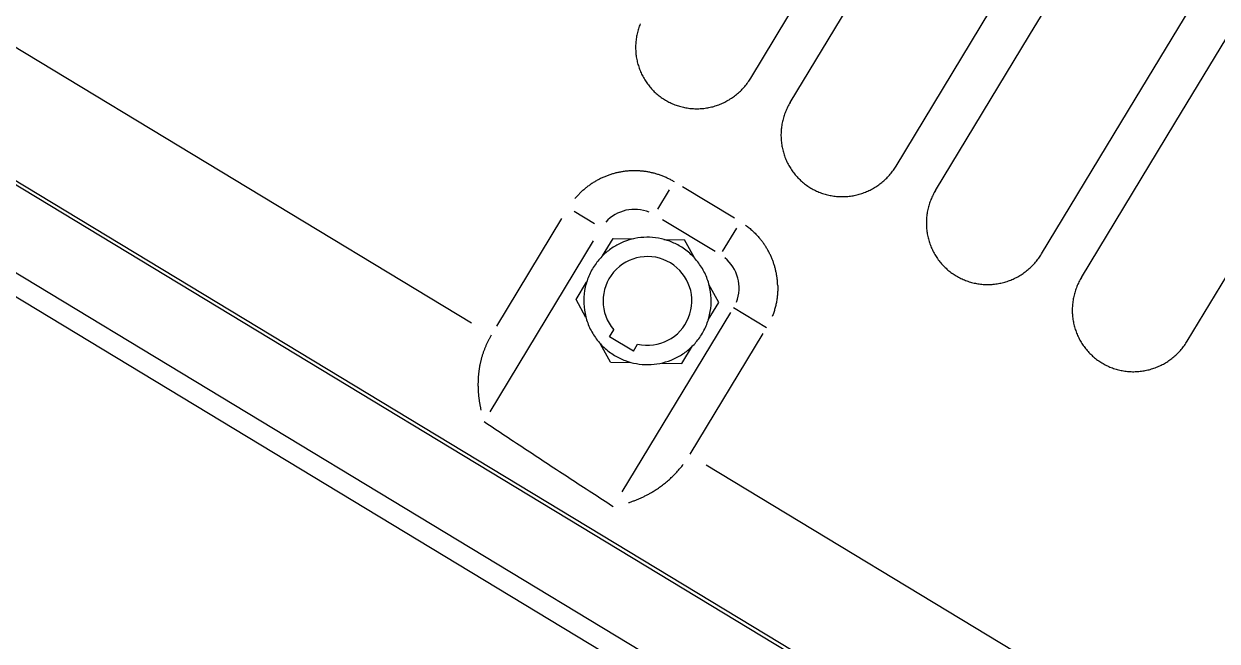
# Model space of a CAD drawing. Header units: metres. Extents: x -81 to 63023, y -186 to 109005.
# Drawn here: x 167.8702 to 168.1791, y -53.6673 to -53.5074 of the extents above; entities that cross this region are included whole.
import ezdxf

# ---------------------------------------------------------------- set-up
doc = ezdxf.new("R2010")
doc.units = ezdxf.units.M
doc.linetypes.add('TRATTEGGIATA2', pattern=[0.375, 0.25, -0.125])
doc.layers.add('LIN010CO', color=2, linetype='Continuous')
doc.layers.add('LIN025CO', color=7, linetype='Continuous')
pattern_1 = [(49.99999999999999, (140.0309396306686, 0), (1.82184668996004, -0.1593908553890309), [0.1905, -2.0955]), (355, (140.0309396306686, 0), (-0.3524342142496934, 1.910568452390351), [0.1524, -1.6764058417]), (100.4514447, (140.1827597006686, -0.013282535), (1.469412470903533, 1.751177519121951), [0.161900088, -1.780902446]), (46.18420000000002, (140.0309396306686, 0.508), (2.710790408921299, -0.4204232793272715), [0.2857499999999999, -3.143249999999999]), (96.63555760999996, (140.2568386306686, 0.472965), (2.37404134051503, 2.474261245977215), [0.2428502314, -2.6713560816]), (351.1841511700001, (140.0309396306686, 0.508), (2.37404134064977, 2.474261245855327), [0.2285996707, -2.5145973192]), (21, (140.2849396306686, 0.381), (1.516143912691325, -1.022651981870876), [0.1905, -2.0955]), (326.0000000000001, (140.2849396306686, 0.381), (0.6180202834764708, 1.841879661223193), [0.1524, -1.6764]), (71.45144499999999, (140.4112849566686, 0.295779001), (2.134164192787162, 0.8192276888590524), [0.161900088, -1.780899376]), (37.50000000000001, (140.0309396306686, 0), (0.03088603250591817, 0.8455503887315311), [0, -1.65608, 0, -1.7018, 0, -1.68275]), (7.499999999999999, (140.0309396306686, 0), (0.6681966251030574, 1.001805748181195), [0, -0.9702799999999999, 0, -1.61798, 0, -0.6413500000000001]), (327.5, (139.4645196306686, 0), (1.355905951668714, -0.05728743992673443), [0, -0.635, 0, -1.9812, 0, -2.6289]), (317.5, (139.2105196306686, 0), (1.48129181386018, 0.2542649103333303), [0, -0.8255, 0, -1.31572, 0, -1.8669])]

# ---------------------------------------------------------------- blocks, each defined once
blk = doc.blocks.new('scavatore2')
for p, q in [((0.6693179295398295, -1.121435107197613), (0.6437855162657797, -0.2760881481226534)), ((0.6551774777472019, -0.8284285846166313), (0.6414359416812658, -0.3734631221741438)), ((0.6888027219101787, -1.120846598874778), (0.6683707600459456, -0.4443693407811224)), ((0.6895461650565267, -1.11501829023473), (0.6694763037376106, -0.4500677983742207)), ((0.7079272107221186, -0.7451809316407889), (0.6992375333793461, -0.457372048869729)), ((0.7108682869002223, -0.7511286421213299), (0.7434006463736296, -0.7501460518687963)), ((0.7468512896448374, -0.7579347302671522), (0.746667311526835, -0.7518434375524521)), ((0.691235194914043, -0.7617230731993914), (0.7430104343220592, -0.760159281315282)), ((0.7252808851189911, -0.7692810716107488), (0.7277994519099593, -0.7645977102220058)), ((0.7277999063953757, -0.7645978464279324), (0.7330866209231317, -0.7644381693098694)), ((0.740979221649468, -0.7641997854225338), (0.7462857207283378, -0.7640395106282085)), ((0.7462854301556945, -0.7640398195944726), (0.7490719649940729, -0.7685464462265372)), ((0.7577631999738514, -0.788089100504294), (0.7572823534719646, -0.7721688533201814)), ((0.7589556486345828, -0.7696791240014136), (0.7647698055952787, -0.7695035163778812)), ((0.7677516448311508, -0.7876487954054028), (0.7672749813646078, -0.7718670412432402)), ((0.8004966569133103, -0.7714248595293611), (0.8473661872558296, -0.7700092368759215)), ((0.7532193483784795, -0.7752537329215556), (0.7560117142274976, -0.7797696348279715)), ((0.7190402215346694, -0.7808858521748334), (0.7215522467158735, -0.7762143898289651)), ((0.7244276846759021, -0.7771229303907603), (0.7265038802288473, -0.777060222113505)), ((0.7246449771337211, -0.784317220794037), (0.7244276846759021, -0.7771229303907603)), ((0.7190405391156673, -0.7808864426333457), (0.7218324327841401, -0.785401608562097)), ((0.75349923921749, -0.7844411106780171), (0.7560115554369986, -0.7797693395987153)), ((0.7246449771337211, -0.784317220794037), (0.7267211726866663, -0.7842545125167817)), ((0.8007357637397945, -0.7834193098824471), (0.8477283488027751, -0.7819999707862735)), ((0.7588672391138971, -0.789684681687504), (0.7659272332675755, -0.7894714453723282)), ((0.726037384942174, -0.7922019697725773), (0.7287668231874704, -0.7966162578668445)), ((0.7472523245960474, -0.7960574815515429), (0.7497698967345059, -0.7913759502116591)), ((0.7287669689394534, -0.7966161035001278), (0.7340871072374284, -0.7964554168283939)), ((0.7419558768160641, -0.7962177526205778), (0.7472527832724154, -0.7960577677004039)), ((0.6924424027092755, -0.8016922359820455), (0.7467096159234643, -0.8000531776342541)), ((0.7484239274635911, -0.810002843150869), (0.7481221244670451, -0.8000105149112642)), ((0.7101871259510517, -0.8111577273812145), (0.7467345828190446, -0.8100538672879338)), ((0.8018245818093419, -0.815390833420679), (0.8486941121518612, -0.81397521100007)), ((0.7186454990878701, -1.100169562734663), (0.7100717858411372, -0.8162050638347864)), ((0.8490562783554196, -0.8259660946205258), (1.035259184893221, -0.820342120481655)), ((0.802063693292439, -0.8273854339495301), (0.8490562783554196, -0.8259660946205258)), ((0.8500220417045057, -0.8579413348343223), (1.036281304433942, -0.8523156584706157)), ((0.8031525113619864, -0.859356957487762), (0.8500220417045057, -0.8579413348343223)), ((0.8503841990604997, -0.8699319188017398), (1.036661298014224, -0.8643057036679238)), ((0.8036669511348009, -0.8713429418858141), (0.8503841990604997, -0.8699319188017398)), ((0.8046835251152515, -0.9033166475128382), (0.8513499624095857, -0.9019071590155363))]:
    blk.add_line(p, q)
for centre, radius, start, end in [((0.799826686270535, -0.7556949455756694), 0.01623459068976241, 115.0872629160278, 119.7892114942481), ((0.7998777292668819, -0.7558064416516572), 0.01635721082614229, 110.4153243330127, 115.0835970585923), ((0.799866802059114, -0.7557726341765374), 0.01632171539357372, 105.6429974973334, 110.4207732583167), ((0.7999035972170532, -0.7559008188545704), 0.01645507368567862, 101.005467742898, 105.6460207631367), ((0.799713084474206, -0.7555432042572647), 0.01604522210244463, 134.086242830584, 138.84477552111), ((0.7997231590561569, -0.7555603170767426), 0.01606452414874361, 129.317011595149, 134.0695880836757), ((0.799781700130552, -0.7556272896472365), 0.01615343014420915, 124.6009102308727, 129.327141966159), ((0.7998237377032638, -0.7556919313501567), 0.01623051013936366, 119.7854644162893, 124.5934791190829), ((0.7996044494211674, -0.7554542752914131), 0.01590523912669611, 148.4283112643499, 153.2280790031371), ((0.799554065335542, -0.755423151422292), 0.01584601736241848, 143.6109444474775, 148.4288096726089), ((0.7996698939241469, -0.7555089702364057), 0.01599017367500739, 138.8352873803197, 143.6096268790968), ((0.7472185208462179, -0.7700434534344822), 0.02000306871697977, 80.80534109689809, 83.52790846549668), ((0.7472205245867372, -0.7700029127299786), 0.01996272930554783, 78.06504617651613, 80.79242570218638), ((0.7472118772566319, -0.7700622105039656), 0.02002253378758991, 75.35588045244546, 78.07592714736349), ((0.7994862738996744, -0.7553964261896908), 0.01577381957411, 158.0511081474795, 162.8911942772435), ((0.7995229130610824, -0.7554149241186678), 0.01581471784413611, 153.2223035316682, 158.0385651878245), ((3.705332386307418, -6.746854682452977), 6.705260558785226, 116.645770212972, 116.6489787562176), ((3.61847627768293, -6.786827474366874), 6.702716657839342, 115.8256871732048, 115.8288957225287), ((3.529026826843619, -6.829562555765733), 6.702949321102723, 114.9750788558763, 114.9782874113662), ((3.650389611255378, -7.342993744881824), 7.220402064580961, 114.1248314740653, 114.1278108408365), ((3.543378001544625, -7.369984675198793), 7.202117389615672, 113.2568627069457, 113.2600712429251), ((3.448806025553495, -7.426691827364266), 7.21770193126997, 112.3863725138022, 112.3893519127389), ((3.343724651727825, -7.470126207219437), 7.218738205846418, 111.4808761221412, 111.4838555153121), ((3.244323176331818, -7.510509427171201), 7.220713570981023, 110.626567673791, 110.6295470609429), ((3.342165325302631, -8.111365672200918), 7.818442549817867, 109.7436783223128, 109.746428529145), ((3.231238157488406, -8.152107858331874), 7.820209877694309, 108.8751120770471, 108.8778622624848), ((3.120218549855053, -8.189732811879367), 7.820774565031972, 108.013552857215, 108.0163030601621), ((2.973439771216363, -8.141408579889685), 7.73043374045709, 107.0867349370208, 107.0897143065768), ((3.026857990771532, -8.798677960643545), 8.3755920438048, 106.1121482452557, 106.1148984544747), ((2.897794648539275, -8.858737239614129), 8.398652754000958, 105.1497587524137, 105.1525089464467), ((2.768545426428318, -8.91255750739947), 8.417968949156435, 104.2020865961559, 104.2048367891545), ((2.808368671219796, -9.709961531218141), 9.202111730976776, 103.2217836571806, 103.2243046680214), ((2.635865970980376, -9.629855591570958), 9.08590605086749, 102.2757904531977, 102.2783114828252), ((2.602682633791119, -10.21231265575625), 9.649255570383225, 101.3458087874767, 101.3478714532491), ((2.408577422145754, -9.98266830528155), 9.38703469896038, 100.4576252310771, 100.4599170564811), ((2.263375935144722, -10.00575240864418), 9.384531149544816, 99.55793610459718, 99.56022794419191), ((2.270997130777687, -11.05978762661107), 10.42654546526522, 98.6353813074432, 98.63744396221806), ((2.105333645828068, -11.0814180681482), 10.42439530690477, 97.71521186752146, 97.7172745049202), ((1.939796781167388, -11.10721797053702), 10.4290836674199, 96.79287957667901, 96.79494223636839), ((1.778046807739884, -11.12040761928074), 10.4243104286908, 95.89941071315438, 95.90147336599286), ((1.707710480783135, -12.31486160145141), 11.60680938725275, 94.94612978612008, 94.94796326470954), ((1.534056385979056, -12.45135686988942), 11.72927959456912, 94.04165613000356, 94.04348958155349), ((1.347217213362455, -12.46167604764923), 11.7278969290139, 93.12571161552822, 93.12754510273757), ((1.219662428833544, -14.14656036626548), 13.40511237437564, 92.18701047354767, 92.18861476260274), ((0.7472296599298716, -0.7699923007749021), 0.01995039957286033, 72.62509058701279, 75.35453246704239), ((0.7472105855122209, -0.7700536623597145), 0.02001465710703907, 69.90447127613099, 72.62543458802128), ((0.7472238605841994, -0.7700111407320946), 0.01997016325480675, 67.17163044954411, 69.89832252022399), ((0.7472172258421779, -0.7700290025677532), 0.0199892001533657, 64.44979414918738, 67.17396556963229), ((0.7472097901627421, -0.770048680016771), 0.02001016023882707, 61.73369461521204, 64.45488705381193), ((0.7471936489455402, -0.7700736704282463), 0.02003981502660329, 58.96856944725303, 61.72688427830285), ((0.747235482558608, -0.7700052007567137), 0.01995957860354626, 56.24208180937632, 58.97014877468197), ((0.7472288124263287, -0.7700171049218625), 0.01997318238080458, 53.51845727481212, 56.24514936196446), ((0.799421866890043, -0.7553900193888694), 0.01570959084240177, 172.5638990206863, 177.4236860642824), ((0.7994560170918703, -0.755393112776801), 0.01574385419824164, 167.7198004951974, 172.5688207552325), ((0.7995547223836184, -0.755418105982244), 0.01584561739168382, 162.8890837864792, 167.7074071811981), ((4.343402657657862, -5.348821931984276), 5.865967907869353, 128.47906608528, 128.4827330009934), ((4.281809601467103, -5.394997001625597), 5.864295294522679, 127.723567737139, 127.7272346475223), ((4.222561457660049, -5.441105250734836), 5.864995023290051, 126.9864642372622, 126.9901311788787), ((4.16097433725372, -5.487288092263043), 5.865337588170883, 126.2308010976603, 126.2344680395439), ((4.224352180026472, -5.712534755701199), 6.085042579099802, 125.4549519901633, 125.4586189079464), ((4.03079465450719, -5.579870089655742), 5.865257555709275, 124.6628043904387, 124.6664713239515), ((3.966803714632988, -5.623794142622501), 5.865504650042776, 123.9009515410264, 123.904618457732), ((4.114143666811287, -5.995292329462245), 6.256605682494157, 123.1198792996203, 123.1233170250744), ((3.88828902086243, -5.796890253899619), 5.96757926681865, 122.3408511209269, 122.344518049362), ((3.967464565299451, -6.084348682779819), 6.253406267526497, 121.5413332586282, 121.5447709937503), ((3.894277291372418, -6.133881432004273), 6.257958736805269, 120.7295510412822, 120.7329887846213), ((3.820866429246962, -6.175924414303154), 6.257158230306083, 119.9515444613273, 119.9549822076717), ((3.742461967281997, -6.218122840858996), 6.255209385681701, 119.1328513350517, 119.1362890881764), ((3.703796814661473, -6.334135126089677), 6.338364324538017, 118.313544454014, 118.31698222174), ((3.789352712687105, -6.701614544726908), 6.703190007687851, 117.4643235548563, 117.4675321155608), ((0.7472006855532527, -0.7700522735249251), 0.02001818280203371, 50.79375845099609, 53.5135760201379), ((0.7471831599250436, -0.7700768909417093), 0.02004833659743411, 48.08281055205697, 50.7994199966333), ((0.7472592429257929, -0.7699922302272171), 0.01993451214681914, 45.35146703201337, 48.0829712867116), ((0.7472079750150442, -0.7700422704219818), 0.02000614103207002, 42.62561321939725, 45.34772228661663), ((0.7472220184281468, -0.7700256134849042), 0.01998452795816811, 39.89311162375452, 42.61774136276293), ((0.7995239938609302, -0.7553940694779158), 0.01581179643641918, 177.425659741318, 182.2542918099662), ((0.7993937088176608, -0.7553982345853001), 0.01568144840864786, 182.2578097368507, 187.1260727335964), ((4.635177935473621, -4.631218827329576), 5.527366119049044, 135.5318748867442, 135.5357709795404), ((4.583740662317723, -4.672225371235982), 5.519770227273536, 134.8501799839399, 134.8540760998251), ((4.539052017498761, -4.717443797038868), 5.520677117951363, 134.18648653997, 134.1903826376662), ((4.48782058339566, -4.765069422312081), 5.519563186446888, 133.456646074638, 133.4605421818085), ((4.440934115555137, -4.810361082665622), 5.52057627799662, 132.7761904201699, 132.7800865378397), ((4.410146464593709, -4.877231129910797), 5.549167499155684, 132.0700411622031, 132.0739372769651), ((4.34055940201506, -4.901152822421864), 5.520714113114375, 131.3636728050513, 131.367568923731), ((4.287069707643241, -4.946654499741271), 5.519963162812035, 130.6309458522146, 130.6348419663195), ((4.235720647498965, -4.989888988435268), 5.519745117163378, 129.9302813488983, 129.9341774472679), ((4.184374550823122, -5.033126988215372), 5.520352524964731, 129.2296662954619, 129.233562402081), ((0.7472511120140553, -0.7700035453308374), 0.01994805283280199, 37.16794431030014, 39.89807365138009), ((0.7471194295212626, -0.770103098358959), 0.02011313131191594, 34.46031666687068, 37.16730176221559), ((0.7472398690879345, -0.7700166676659137), 0.01996492171396758, 31.72376890570322, 34.4513775940306), ((0.7471659453585744, -0.770066132536158), 0.0200538108047478, 28.97644006111187, 31.73292169272039), ((0.7995108622126281, -0.7553876866586506), 0.01579900611233748, 187.1113241646421, 191.9429342801344), ((0.7995552844367921, -0.7553792842663825), 0.01584420561471363, 191.9394188882543, 196.7041368640044), ((0.7995732608251274, -0.7553691435605288), 0.01586433851720844, 196.7205551948924, 201.532922453153), ((2.859061174560338, -0.7967615202069283), 2.171020024481355, 179.0775759362607, 179.2535885283915), ((0.7472167201340199, -0.7700336803682148), 0.009996839868773344, 10.39382651654042, 80.79324950889739), ((0.7471705600619316, -0.770062611438334), 0.02004806796330382, 26.2576456230716, 28.97402591433002), ((0.7473062872886658, -0.7699907061178237), 0.01989453506720516, 23.50785811739982, 26.24486195810862), ((0.7474069939926267, -0.7699503514450043), 0.01978608994722513, 20.76512150139415, 23.51702011369029), ((0.7470166394487023, -0.7701031805481762), 0.02020527187849926, 18.08260088514642, 20.7778992714648), ((0.7996361721307039, -0.7553467785473913), 0.01593106829563443, 201.5246979231407, 206.316676830338), ((0.7996932188980281, -0.7553210316691548), 0.01599361676659743, 206.3087518457631, 211.0830913489191), ((0.7375989225693047, -0.7804769815411419), 0.01665919590462185, 110.532278056252, 122.3030755092023), ((0.7374722361564636, -0.7801323097664863), 0.01629198620508662, 98.52277008756926, 110.5401906702034), ((0.7375394213013351, -0.7804527173284441), 0.01661882344481013, 86.80018890355932, 98.58812973745643), ((0.7375060939230025, -0.7804295734968036), 0.01659761189513239, 76.13168428048775, 86.6808605341108), ((0.7375840339809656, -0.7801717312540859), 0.01632861030373071, 65.45278304547388, 76.18033719606369), ((0.7374618658795953, -0.7804437605664134), 0.01662680731514694, 54.9105641462051, 65.45928298467935), ((0.7472645989619195, -0.7700223973952234), 0.01994448492868199, 15.35273198404379, 18.08309047363274), ((0.7472569495439529, -0.7700259294360876), 0.01995279665546209, 12.6274842685065, 15.35669699112693), ((0.7472864203155041, -0.770015049027279), 0.01992166081632803, 9.88214020962868, 12.61547764271037), ((0.799698397051543, -0.7553121978417039), 0.01600261334369134, 211.1006067453212, 215.8710518256672), ((0.7997759347781539, -0.7552606225945055), 0.01609566635598281, 215.8580918627062, 220.6012759113521), ((0.7998449211008847, -0.7552011574152857), 0.01618674417528472, 220.6021732137975, 225.3194705781881), ((2.965831274632365, -0.7980141120497137), 2.277797386365418, 179.2570699777932, 179.424831996011), ((0.737465207464993, -0.7802880879025906), 0.01642193323570307, 134.1822931194715, 146.1105760040086), ((0.7375060333870351, -0.7802919808309525), 0.01645319978733041, 122.3739445668715, 134.2747997341853), ((0.7375263446010649, -0.7803278069477528), 0.01149636509932673, 199.9727355126508, 163.4872755226185), ((0.737563987262547, -0.7802747951354831), 0.01642985099179675, 44.19583462458935, 54.86324485459536), ((0.7375491396524012, -0.7803131432738155), 0.01646723790779314, 33.61505917004423, 44.25548418845837), ((0.7469366304576397, -0.7700781240127981), 0.02027708567238416, 7.202879841032545, 9.888095554335086), ((0.7474799742922187, -0.7700116182677448), 0.01972969113280916, 4.449190151252838, 7.20910902794889), ((0.7471746639348567, -0.7700339672155678), 0.02003581529551705, 1.727194218735911, 4.445178569998824), ((0.799830321688205, -0.755214628065005), 0.01616690050075524, 225.3226920773233, 230.0441129999094), ((0.7999223656952381, -0.7551056104712188), 0.01630957719002421, 230.0421999482615, 234.7246761503117), ((0.7998969457112253, -0.7551410982850939), 0.01626592520915436, 234.7255858250465, 239.418370911157), ((0.7999764261767268, -0.7550103904213756), 0.01641888941194648, 239.411650377953, 244.0627414976794), ((0.7376714330166578, -0.7804006526712328), 0.01665590351305558, 146.1847011100931, 157.9552699983265), ((0.7374065034091473, -0.7803920169826597), 0.01662969260976692, 23.02081161463412, 33.56930175957358), ((0.7999720829539001, -0.7550156088545918), 0.01641229693191949, 244.0684090637819, 248.7195001887095), ((0.799992015119642, -0.7549670559819788), 0.01646477332935029, 248.7161890016788, 253.3539929392743), ((0.7999895308166742, -0.7549696152564138), 0.01646160967892654, 253.3597249662561, 257.9968416434749), ((0.800001235678792, -0.7549183322116733), 0.0165142057685009, 257.9941218060782, 262.618409473733), ((0.799998264759779, -0.7549354783259332), 0.01649682014278505, 262.6209927551541, 267.2482586020959), ((0.7999995090067387, -0.7549268894363195), 0.01650545890206479, 267.2453745870844, 271.7260211474958), ((3.132814111653715, -0.7997278138063848), 2.444789012552461, 179.423956100059, 179.5802589628796), ((0.7373391194269061, -0.7802695515565574), 0.01629867884523294, 157.9439819989855, 169.9543174123912), ((0.7376841916702688, -0.7802756039891392), 0.01632859380408495, 12.2962943355443, 23.02590662896431), ((0.7376520787365735, -0.7803454182576388), 0.01662008623079079, 169.8849798977084, 181.6562345187504), ((0.737430130597204, -0.7803450648207217), 0.01659162520513056, 1.779543902339239, 12.34381414949111), ((0.7376217590644956, -0.780310571892187), 0.01659082479855667, 181.779551924226, 192.3074591735234), ((0.7374021024443209, -0.7803097944706678), 0.0166185835628137, 349.8467158789709, 1.655000006864657), ((3.273088525980711, -0.8008098928257823), 2.585067590459202, 179.5790526150931, 179.7268757089751), ((0.7373737832531333, -0.7803788690362126), 0.01633399588448076, 192.2588076857795, 202.9477143908834), ((0.7377146109938622, -0.7803862378932536), 0.01629750578067502, 337.8686183730726, 349.9175791185656), ((0.8012056588195264, -0.7997725657187402), 0.01635721082714346, 110.4153243330127, 115.0835970827565), ((0.8011987409554422, -0.7997524726670235), 0.0163359669632023, 105.6430579276566, 110.4171683411139), ((0.8012304226867855, -0.7998603489249945), 0.0164483902008289, 101.0060767734182, 105.6480043215453), ((0.8012280389666557, -0.7998538112733513), 0.01644151784515095, 96.35896958930638, 101.0022716832694), ((0.8012356143444777, -0.7998987999744713), 0.01648706884776255, 91.7373446095691, 96.36781770420512), ((0.7376439501531422, -0.7802661722525954), 0.0166267216582648, 202.9423467814314, 213.4560745976028), ((0.7373793139122427, -0.7802523379214108), 0.01665854362285749, 326.0713850515887, 337.8764691178471), ((0.8010528921149671, -0.7995263114571571), 0.01606568567692857, 129.321954493637, 134.0745310063064), ((0.801109625492245, -0.7995932635385543), 0.01615343014261929, 124.6009102232974, 129.3271419370663), ((0.8011437044478953, -0.7996482215821743), 0.01621802007284505, 119.7783068795814, 124.589757814782), ((0.801162279676646, -0.7996758306398988), 0.0162512088753162, 115.0896683162806, 119.786806082813), ((3.407975313719362, -0.8013836436439306), 2.719955581826107, 179.7283344110843, 179.8688236478035), ((0.737486194819212, -0.780353645561263), 0.01644688695246269, 213.5048130332389, 224.1207681550934), ((0.7375765442848206, -0.7803610342089087), 0.01643423722621718, 314.0458485960052, 326.0020159587633), ((0.800900770816952, -0.7994019303005189), 0.01586863992596462, 143.6143806827514, 148.4253734518402), ((0.800991247408092, -0.7994682402350008), 0.01598081342809609, 138.8378730222338, 143.6154196824305), ((0.8010392081923783, -0.7995093076024204), 0.01604395099749852, 134.0816611963654, 138.8401938890426), ((0.7375008128583431, -0.7803652251604944), 0.01644932978302843, 224.0563669438407, 234.6743802933364), ((0.7375921020284295, -0.7802113112993538), 0.0166276969386704, 234.724397085089, 245.2360665783981), ((0.7375537590123713, -0.7803739234805107), 0.01644083326786328, 302.1869001811756, 314.134153721798), ((0.7478203261271119, -0.7900183366145939), 0.009996839868773344, 281.381705508525, 354.0771355221646), ((5.576531219761819, -1.820348792010918), 4.917419888983398, 167.9516407322288, 167.9585162220533), ((5.606144623365253, -1.678859454346821), 4.918971338860786, 169.6287609105779, 169.6356364162645), ((5.629344752058387, -1.532559448853135), 4.917684876576782, 171.3474954637824, 171.354370961102), ((5.65010493202135, -1.388830312993377), 4.918730071692541, 173.0324191982157, 173.0392946957255), ((5.66581400251016, -1.244000882608816), 4.918911497220734, 174.7225122550974, 174.7293877483904), ((5.845815530512482, -1.111235395772383), 5.088113370370435, 176.3912381301684, 176.3978844386354), ((0.8008142034523189, -0.7993625500239432), 0.01577381957661864, 158.0511081598528, 162.8911942772435), ((0.8008508426137269, -0.7993810479529202), 0.01581471784413611, 153.2223035316682, 158.0385651878245), ((0.800919130910188, -0.799413003725931), 0.01589008002657708, 148.4260204336146, 153.2303698016881), ((3.592816140968353, -0.8017750405706465), 2.904796820904369, 179.8694506661606, 180.0010017699717), ((0.7374695469625294, -0.780480871675536), 0.01633158904502029, 245.2303536291067, 255.9190316625181), ((0.7375463689677417, -0.7802324858494103), 0.01659120776731231, 255.8703962338691, 266.3870971654238), ((0.7375129587017, -0.7802002155221999), 0.01662134624759298, 266.5090481945817, 278.3312753607579), ((0.7375808460637927, -0.7805242512840778), 0.01629090593608449, 278.260162339563, 290.3157510382762), ((0.7374544637277722, -0.7801774060353637), 0.01666005435839532, 290.3092104725396, 302.1158945790701), ((0.7478378051891923, -0.7900257832370698), 0.01997447280723422, 338.532490773693, 341.1347532346897), ((0.7476842985488474, -0.7899748582858592), 0.02013619977753596, 341.1388682078917, 343.7195902192628), ((5.508510274346918, -2.103580269031227), 4.918592927308612, 164.5713985884179, 164.5782740813284), ((5.545689520891756, -1.963121287990361), 4.919211004034121, 166.2569929838742, 166.2638684904161), ((0.8007857142947614, -0.7993591083213687), 0.01574559045108005, 167.721095722498, 172.5701160003865), ((0.8008808684535325, -0.7993842088617384), 0.01584390660130856, 162.8872592093225, 167.7055826090981), ((0.747783103492111, -0.7899991122540087), 0.02003540820338943, 328.1402676875347, 330.7347389280117), ((0.7478516162373126, -0.7900377986952662), 0.01995672806092055, 330.7354739576409, 333.3404862729959), ((0.7477377071045339, -0.7899743998423219), 0.020086974347791, 333.3246578141727, 335.9124836065968), ((0.7479098225012422, -0.7900595592800528), 0.01989509135000756, 335.934077695047, 338.5471103667365), ((0.8008501436561346, -0.7993601721245795), 0.01581001756584165, 177.425447003847, 182.2540790697001), ((0.8007216337136924, -0.7993642084766179), 0.01568144840864786, 182.2578097368507, 187.1260727335964), ((0.8007497964426875, -0.7993561432231218), 0.01570959084240177, 172.5638990206863, 177.4236860642824), ((0.7477983105927706, -0.7899977969937027), 0.02002377069050096, 317.729536823097, 320.3256121233249), ((0.7477834816090763, -0.7899925988167524), 0.02003850392477204, 320.3412424982677, 322.9352554325847), ((0.7478236258029938, -0.7900177533738315), 0.01999131005969307, 322.9234376546407, 325.524096045845), ((0.747935684863478, -0.7900951458141208), 0.01985512393229022, 325.5251561843225, 328.1432302317234), ((0.8008405659347773, -0.7993536819703877), 0.01580076841434472, 187.1104491196119, 191.9420592439255), ((0.8008814104832709, -0.7993453876115382), 0.01584244529961509, 191.9408409846755, 196.7055589554354), ((0.7101314226165414, -0.7812027749605477), 0.03023113954009882, 230.7503871574175, 232.4013937798879), ((0.7101161638274789, -0.7812200535554439), 0.03020814008592411, 232.4043282202506, 234.0564807048974), ((0.7100638076663017, -0.781295299064368), 0.0301164893205877, 234.0530931008254, 235.7105165186406), ((0.7098923274315894, -0.7815455626696348), 0.0298131134148523, 235.7118332847502, 237.3859861825038), ((0.7478036256507039, -0.7899932996369898), 0.02002370501661666, 304.7288037046818, 307.324879033268), ((0.7478340449742973, -0.7900300964247435), 0.01997599963601912, 307.3194907399682, 309.9219823536731), ((0.7478374685160816, -0.7900376725010574), 0.01996799261555383, 309.9283995805609, 312.5315786729279), ((0.7478001117706299, -0.7900001595262438), 0.02002088917888917, 312.5377876724621, 315.1345504764803), ((0.7478569480590522, -0.790055446093902), 0.01994160417540208, 315.1319366352579, 317.7387821548215), ((0.8009029715321958, -0.7993351386394352), 0.01586604269017781, 196.7186269951187, 201.5309942541141), ((0.8009641016833484, -0.7993129023816437), 0.01593106829563443, 201.5246979231407, 206.316676830338), ((0.7097621583379805, -0.7817474501207471), 0.02957290139275922, 237.3875968377371, 239.0752708166208), ((0.7096803006716073, -0.7818856870289892), 0.02941224821453182, 239.0736726382169, 240.7707426187029), ((0.7095935684628785, -0.7820395913440734), 0.02923558824838131, 240.7717946348406, 242.4791772751005), ((0.7094677118584514, -0.7822820178698748), 0.02896243932607613, 242.4783796691509, 244.1965333162386), ((0.7094325665384531, -0.7823486453853548), 0.02888715695067916, 244.2017671745601, 246.8207578441592), ((0.7093064445070922, -0.7826531599275768), 0.02855758101201759, 246.8128959431405, 249.4621348103366), ((2.978250088635832, -9.058894500602037), 8.54441885081606, 105.0937406528757, 105.0974075731883), ((3.060088200960308, -8.51411781157367), 8.042780371655104, 106.663522394907, 106.6674185064201), ((3.132635788526386, -8.021513923071325), 7.594591201253438, 108.2496010275192, 108.2537263266071), ((3.351244930643588, -8.039510889910161), 7.682797380026699, 109.7521604042948, 109.7560565089396), ((3.367757975123823, -7.512257040012628), 7.194754703126969, 111.290755363529, 111.2951098306217), ((3.553535013459623, -7.437367040431127), 7.195220008406447, 112.881525728442, 112.8858802161658), ((3.582594641018659, -7.033103898866102), 6.836542677849081, 114.4188735728494, 114.4234572333849), ((3.753192713949829, -6.952722809044644), 6.836478949436311, 115.9948542851281, 115.9994379632494), ((3.769257979933172, -6.578293175436556), 6.509419534725561, 117.5618225804435, 117.5666354212074), ((3.927958091255277, -6.494672345463187), 6.511191483062126, 119.135691100364, 119.140503939086), ((3.931737586390227, -6.149608839536086), 6.213991034467877, 120.7103639684726, 120.7154059955596), ((4.076160834636539, -6.061440836405382), 6.214248249931829, 122.2655183967352, 122.2705604325338), ((4.066714025568217, -5.745464066043496), 5.944192946140983, 123.8093583313651, 123.8146295673008), ((0.8010193482041359, -0.7992871350143105), 0.0159920124301922, 206.3116763113217, 211.0860158100416), ((0.8010281235910952, -0.799278192454949), 0.01600414521288831, 211.0972123225332, 215.8676574084122), ((0.8011038643307984, -0.7992267466615885), 0.01609566635819232, 215.8580918627062, 220.6012758838601), ((0.7092457483522594, -0.7828039152082056), 0.02839511390212201, 249.4701044809673, 252.1344673663799), ((0.7091833641752601, -0.7830085009336472), 0.02818125553023202, 252.1275792544564, 254.8123366723948), ((0.709138298407197, -0.7831620159558952), 0.02802129607418799, 254.8190306101313, 257.5189120383056), ((0.7091171853244305, -0.7832538860384375), 0.02792703419126963, 257.5204703916691, 260.2806184114998), ((0.7090943222865462, -0.7834013944957405), 0.02777778316310907, 260.275734457486, 262.9994475763374), ((0.7090862966142595, -0.7834394234232605), 0.02773905988179183, 263.0063276720626, 265.7339363561846), ((2.639006886165589, -9.72633104538545), 9.114244483439343, 101.9474136554752, 101.9508514008582), ((2.752108211163431, -9.117413648637012), 8.545210038831339, 103.5310652788917, 103.5347322058806), ((0.8011710289865732, -0.7991672614589334), 0.01618537409805888, 220.6064238400182, 225.3237212291432), ((0.8011582465842366, -0.7991806019563228), 0.01616690050075524, 225.3226920773233, 230.0441129999094), ((0.8012502905912697, -0.7990715845953673), 0.01630957719178939, 230.0421999482615, 234.7246761208261), ((0.8012248706072569, -0.7991070721764117), 0.01626592520915436, 234.7255858250465, 239.418370911157), ((0.8013043515384197, -0.7989763645455241), 0.01641888941194648, 239.411650377953, 244.0627414976794), ((0.8013000078499317, -0.7989815829787403), 0.0164122969307205, 244.0684090877761, 248.7195001887095), ((0.8013217928819358, -0.7989330489654094), 0.01646542826727259, 248.7101569370651, 253.3479608932516), ((0.8013174603693187, -0.7989357393234968), 0.0164616096781499, 253.3597249662561, 257.9968416434749), ((0.801329146604985, -0.7988863145001233), 0.01651238415255716, 257.9928445801224, 262.6171322598218), ((0.8013242059387267, -0.7988997306674719), 0.01649844470998757, 262.6281604985355, 267.2554263241756), ((0.8013274343684316, -0.7988928633276373), 0.01650545890206479, 267.2453745870844, 271.7260211474958), ((0.8025583475828171, -0.8438263228163123), 0.01644839020139351, 101.0060767734182, 105.6480043215453), ((0.8025559638626873, -0.8438197853974998), 0.01644151784481113, 96.35896958930638, 101.0022716832694), ((0.8025616882368922, -0.8438649049494416), 0.0164869937383884, 91.73090006933667, 96.36137316086959), ((0.8024375550448895, -0.8435593876056373), 0.01615343014420915, 124.6009102308727, 129.327141966159), ((0.802473003976047, -0.843613563105464), 0.01621815374718457, 119.7836317687451, 124.5953117940652), ((0.8024902050383389, -0.8436418045312166), 0.01625120887651932, 115.0896683404436, 119.786806082813), ((0.802533583715558, -0.8437385396100581), 0.01635721082614229, 110.4153243330127, 115.0835970585923), ((0.8025266663171351, -0.843718446791172), 0.0163359669632023, 105.6430579276566, 110.4171683411139), ((0.8022167980670929, -0.8433598852716386), 0.01585430479913676, 143.6122044057259, 148.4275497317565), ((0.8023190428502858, -0.8434324201662093), 0.01597964514227928, 138.8427772947401, 143.6203239520636), ((0.8023620741441846, -0.8434722989331931), 0.01603828908220444, 134.0760915524175, 138.8366859978899), ((0.8023821054957807, -0.8434958863072097), 0.01606916889993073, 129.3176988428632, 134.0689008494454), ((0.8021780825220048, -0.84334671148099), 0.01581396610512236, 153.2221889970622, 158.03867972229), ((0.8022603038698435, -0.8433863732498139), 0.01590523912669611, 148.4283112643499, 153.2280790031371), ((0.8021118720062077, -0.8433252107352018), 0.01574385419824164, 167.7198004951974, 172.5688207552325), ((0.8022105772979558, -0.8433502039406449), 0.01584561739168382, 162.8890837864792, 167.7074071811981), ((0.8021421283483505, -0.8433285241480917), 0.01577381957661864, 158.0511081598528, 162.8911942772435), ((0.8021780685521662, -0.8433261460158974), 0.01581001756584165, 177.425447003847, 182.2540790697001), ((0.8020777218043804, -0.8433221173472703), 0.01570959084240177, 172.5638990206863, 177.4236860642824), ((0.8020557397976518, -0.8433298419695348), 0.01568763790362938, 182.258163714403, 187.1250522349468), ((0.8021652391180396, -0.843320032581687), 0.01579750898749648, 187.1110950849888, 191.9431633687371), ((0.8022111393511295, -0.8433113822247833), 0.01584420561471363, 191.9394188882543, 196.7041368640044), ((0.8022234076634049, -0.8433032208122313), 0.0158583028759749, 196.7196388666414, 201.5338387826761), ((0.8023024802096188, -0.8432742396835238), 0.01594249372442679, 201.5264160455345, 206.3149587112795), ((0.8023490733467042, -0.8432531298603863), 0.01599361676659743, 206.3087518457631, 211.0830913489191), ((0.8023433620110154, -0.84325149981305), 0.01598956757308843, 211.0986595422767, 215.8729990344691), ((0.8024403466843069, -0.8431859794072807), 0.01610655088023118, 215.8596954458959, 220.5996723008724), ((0.8024989538826048, -0.8431332355830818), 0.01618537409805888, 220.6064238400182, 225.3237212291432), ((0.8024861719459295, -0.8431465760804713), 0.01616690050075524, 225.3226920773233, 230.0441129999094), ((0.8025782159529626, -0.8430375584866852), 0.01630957719178939, 230.0421999482615, 234.7246761208261), ((0.8025605739094317, -0.8430610354989767), 0.0162802227156916, 234.7276475949725, 239.4163091461115), ((0.8026318261399865, -0.8429466313682497), 0.01641496472615799, 239.4053789643981, 244.0578446077037), ((0.8026186530478299, -0.8429647099692374), 0.01639294561063029, 244.0716049136753, 248.7279650456773), ((0.8026505103334785, -0.8428913066163659), 0.01647290585972898, 248.7173344485012, 253.3528474851181), ((0.8026456013321877, -0.8428989218082279), 0.01646420367317393, 253.361622927457, 257.9985105152491), ((0.8026572167873383, -0.842852134257555), 0.01651238415255716, 257.9928445801224, 262.6171322598218), ((0.8026554142124951, -0.84285276546143), 0.01651152650253837, 262.6230545880761, 267.2461967873247), ((0.8026571543887258, -0.842872349312529), 0.01649204919206516, 267.236889021174, 271.7212010956015), ((0.8040591874159873, -0.887572763254866), 0.01621302112817136, 124.3360248835562, 129.0446169754849), ((0.8041021311655641, -0.8876389171928167), 0.0162918697963455, 119.6424495769182, 124.3295075048573), ((0.8040902651846409, -0.8876141658984125), 0.01626448894678314, 114.9559998995805, 119.6492431952808), ((0.8041464672423899, -0.8877339065074921), 0.01639676262540533, 110.2997797699793, 114.9575144568137), ((0.8041316354647279, -0.8876962412614375), 0.01635629094986837, 105.6299262689259, 110.2968244953703), ((0.8041638769209385, -0.8878109708894044), 0.01647546491903929, 100.9958118546876, 105.6304085579363), ((0.804159589111805, -0.8877797001041472), 0.0164439504250564, 96.35931323952028, 101.0019280468206), ((0.8041660408489406, -0.8878378910012543), 0.01650249788646287, 91.73307639889815, 96.35919678315308), ((0.8039626982063055, -0.8874638129491359), 0.01606733848545151, 138.5262228876904, 143.2778830468736), ((0.8039793414063752, -0.887479609111324), 0.01609026998264075, 133.7783109462349, 138.5233276726414), ((0.8040005746297538, -0.8875017534010112), 0.0161209491889561, 129.0418045884599, 133.7783451580428), ((0.8037989302538335, -0.8873540861532092), 0.01586920983437515, 152.8629369945972, 157.6746170175969), ((0.8038794035091996, -0.8873939986806363), 0.01595902929079675, 148.0834654441122, 152.8671973648653), ((0.8038126756437123, -0.8873513315338641), 0.01587983206781625, 143.2795248591104, 148.0868523053177), ((0.8036318747326732, -0.8872964822221547), 0.01569221095751534, 162.5022549899955, 167.3677690344946), ((0.8037623791024089, -0.8873363835737109), 0.01582867409574695, 157.6836344472818, 162.5065394568771), ((0.8036150150001049, -0.8873172919265926), 0.01567905291821405, 177.0179805608601, 181.8876180433765), ((0.8036505216732621, -0.8873169485013932), 0.01571449368675191, 172.1680114691398, 177.0259658704252), ((0.8038411238230765, -0.8873466355726123), 0.01590736350041239, 167.3563214585779, 172.1556310225477), ((0.803740116301924, -0.8873145054094493), 0.01580417781043102, 181.8827750186099, 186.7132397343361), ((0.8037054860033095, -0.8873180344235152), 0.01576937279719962, 186.715214556677, 191.5564460861095), ((0.8037450783886015, -0.8873128406703472), 0.015809202890559, 191.5461414845595, 196.3754607865161), ((0.8037940114736557, -0.8872950004879385), 0.0158611812529921, 196.3874568976652, 201.2011986476268), ((0.8037689384073019, -0.8873058457393199), 0.01583388295725204, 201.1974220974726, 206.0187235558157), ((0.8038809685967863, -0.8872522849123925), 0.01595805425079011, 206.0150925756821, 210.7999699236955), ((0.8038387168198824, -0.8872756429482251), 0.01590980178399909, 210.805627521976, 215.6040207503734), ((0.8039884893223643, -0.8871731401886791), 0.01609125109289836, 215.590299554448, 220.3350871693312), ((0.804029677528888, -0.88713622931391), 0.01614653871043359, 220.3403266555729, 225.0693074103221), ((0.8039632076397538, -0.8872030661441386), 0.01605227644253667, 225.0687887766255, 229.8236561309245), ((0.8040958363562822, -0.8870456793811172), 0.01625809402847815, 229.8243622645056, 234.521500026441), ((0.8040974549949169, -0.8870465653017163), 0.01625831204634862, 234.5150425699316, 239.2103476566758), ((0.8041478460654616, -0.886962654767558), 0.0163561902343416, 239.2091717627607, 243.8781317691372), ((0.8041176465339959, -0.8870185860432684), 0.01629267572055562, 243.8868854795304, 248.5721107105654), ((0.8041849569417536, -0.8868570309132338), 0.01646765484482562, 248.5594569136148, 253.1968026985877), ((0.8041792633011937, -0.8868672060780227), 0.01645626817458248, 253.2055390043921, 257.8444884137779), ((0.804186072666198, -0.8868450601585209), 0.01647935168591998, 257.8375575472407, 262.4714669760309), ((0.8041827669367194, -0.8868484394624829), 0.0164755684644719, 262.48132345715, 267.1143165387006), ((0.8041861886158586, -0.8868178501725197), 0.01650629141609776, 267.1078008483522, 271.7265903661709)]:
    blk.add_arc(centre, radius, start, end)

msp = doc.modelspace()

# ---------------------------------------------------------------- hatches: boundary and pattern name
at = {"layer": 'LIN010CO', "linetype": 'Continuous', "lineweight": 0}
h = msp.add_hatch(dxfattribs=at)
h.set_pattern_fill('AR-CONC', color=256, scale=0.01, style=0)
h.set_pattern_definition(pattern_1)
edge = h.paths.add_edge_path()
edge.add_line((165.5848318440192, -59.06488657941457), (165.3148867545883, -58.90903370936425))
edge.add_line((165.3148867545883, -58.90903370936425), (165.1559148314312, -58.70246584556801))
edge.add_line((165.1559148314312, -58.70246584556801), (164.9810457159583, -58.57534721310165))
edge.add_line((164.9810457159583, -58.57534721310165), (164.7902797646728, -58.35288931949086))
edge.add_line((164.7902797646728, -58.35288931949086), (164.7425881877257, -58.19399108626681))
edge.add_line((164.7425881877257, -58.19399108626681), (164.4405418902303, -57.86030436056848))
edge.add_line((164.4405418902303, -57.86030436056848), (164.2815699670731, -57.76496532885977))
edge.add_line((164.2815699670731, -57.76496532885977), (163.6717577250476, -57.107881381298))
edge.add_line((163.6717577250476, -57.107881381298), (163.4231812775576, -56.65343025182534))
edge.add_line((163.4231812775576, -56.65343025182534), (163.1532984098541, -56.17070491585071))
edge.add_line((163.1532984098541, -56.17070491585071), (163.0751744276429, -55.81575974357395))
edge.add_line((163.0751744276429, -55.81575974357395), (162.8550069818659, -55.48921029978806))
edge.add_line((162.8550069818659, -55.48921029978806), (162.6487118621425, -55.06887461492647))
edge.add_line((162.6487118621425, -55.06887461492647), (162.4711882791344, -54.6928984208518))
edge.add_line((162.4711882791344, -54.6928984208518), (162.2793985920143, -54.25959963032892))
edge.add_line((162.2793985920143, -54.25959963032892), (162.0797370362116, -53.77526304682277))
edge.add_line((162.0797370362116, -53.77526304682277), (161.916386931718, -53.31383440479783))
edge.add_line((161.916386931718, -53.31383440479783), (161.8579701601778, -53.08574616956656))
edge.add_line((161.8579701601778, -53.08574616956656), (153.3707363473268, -67.78606634909146))
edge.add_arc((147.5485576292662, -64.42462989893771), 6.722872900290511, 310.3075709953791, 329.99999999991644, ccw=False)
edge.add_line((151.8975205903514, -69.5513775225846), (152.5198968323597, -70.28506183957728))
edge.add_line((152.5198968323597, -70.28506183957728), (153.7609024232871, -71.03585008932687))
edge.add_line((153.7609024232871, -71.03585008932687), (155.3774752611376, -72.34156855510784))
edge.add_line((155.3774752611376, -72.34156855510784), (156.4551906052058, -72.78224850002562))
edge.add_line((156.4551906052058, -72.78224850002562), (157.4951261198904, -73.07666791179872))
edge.add_line((157.4951261198904, -73.07666791179872), (165.5848318440192, -59.06488657941457))
edge = h.paths.add_edge_path()
edge.add_line((185.102931617008, -45.3884607269904), (185.102931617008, -32.56103458651168))
edge.add_line((185.102931617008, -32.56103458651168), (138.22077586684, -32.56103458651168))
edge.add_line((138.22077586684, -32.56103458651168), (138.22077586684, -71.04869022295458))
edge.add_line((138.22077586684, -71.04869022295458), (147.6773318661237, -70.86334172534086))
edge.add_line((147.6773318661237, -70.86334172534086), (147.6829882041731, -71.14615862788602))
edge.add_arc((147.548557629588, -64.42462989894072), 6.72287290028752, 271.1457628382281, 330.0000000000121)
edge.add_line((153.3707363476517, -67.78606634908326), (168.2860745878954, -41.95194270499312))
edge.add_line((168.2860745878954, -41.95194270499312), (181.607187912605, -41.95194270496401))
edge.add_line((181.607187912605, -41.95194270496401), (181.607187912605, -45.58212492824211))
edge.add_line((181.607187912605, -45.58212492824211), (185.102931617008, -45.3884607269904))
edge = h.paths.add_edge_path()
edge.add_line((185.102931617008, -36.22578803479087), (185.102931617008, -32.56103458651168))
edge.add_line((185.102931617008, -32.56103458651168), (141.8496911768193, -32.56103458651168))
edge.add_line((141.8496911768193, -32.56103458651168), (138.22077586684, -34.27278709121778))
edge.add_line((138.22077586684, -34.27278709121778), (138.22077586684, -65.32143577860545))
edge.add_line((138.22077586684, -65.32143577860545), (148.2580229586986, -65.12470573557627))
edge.add_arc((147.5485576295894, -64.42462989894652), 0.9967182301136437, 315.3816634424818, 329.9999999996203)
edge.add_line((148.4117409372795, -64.92298901400906), (164.980077647657, -36.22578803483017))
edge.add_line((164.980077647657, -36.22578803483017), (185.102931617008, -36.22578803479087))
h = msp.add_hatch(dxfattribs=at)
h.set_pattern_fill('AR-CONC', color=256, scale=0.01, style=0)
h.set_pattern_definition(pattern_1)
edge = h.paths.add_edge_path()
edge.add_line((185.102931617008, -58.12047434062573), (185.102931617008, -52.38555229777936))
edge.add_line((185.102931617008, -52.38555229777936), (169.8783097920742, -53.22836463224572))
edge.add_line((169.8783097920742, -53.22836463224572), (158.1879464429169, -73.4766679118006))
edge.add_line((158.1879464429169, -73.4766679118006), (158.1879464429169, -77.5828592366565))
edge.add_line((158.1879464429169, -77.5828592366565), (151.5056245645776, -77.5828592366565))
edge.add_line((151.5056245645776, -77.5828592366565), (151.5056245645776, -78.16188274696148))
edge.add_line((151.5056245645776, -78.16188274696148), (147.823302686231, -78.16188274696148))
edge.add_line((147.823302686231, -78.16188274696148), (138.22077586684, -78.36667168702714))
edge.add_line((138.22077586684, -78.36667168702714), (138.22077586684, -84.077346716967))
edge.add_line((138.22077586684, -84.077346716967), (147.8794136140079, -83.88803741712442))
edge.add_line((147.8794136140079, -83.88803741712442), (157.2317792347478, -83.88803741712442))
edge.add_line((157.2317792347478, -83.88803741712442), (157.2317792347478, -83.30901390681944))
edge.add_line((157.2317792347478, -83.30901390681944), (161.2317792347478, -83.30901390681944))
edge.add_line((161.2317792347478, -83.30901390681944), (161.2317792347478, -81.35261824787855))
edge.add_line((161.2317792347478, -81.35261824787855), (163.9141011130871, -81.35261824787855))
edge.add_line((163.9141011130871, -81.35261824787855), (163.9141011130871, -75.01098643142583))
edge.add_line((163.9141011130871, -75.01098643142583), (168.8587527841612, -66.4465985114334))
edge.add_arc((183.038924391299, -74.63352598127628), 16.37385257672567, 92.93915336574281, 149.9999952261637, ccw=False)
edge.add_line((182.1993484162542, -58.28121237168349), (185.102931617008, -58.12047434062573))

# ---------------------------------------------------------------- linework, layer by layer
at = {"layer": 'LIN025CO', "linetype": 'TRATTEGGIATA2', "lineweight": 0, "ltscale": 3}
msp.add_arc((183.0389190360022, -74.63352076317503), 22.10000000001268, 92.9737310823618, 150.00122256759, dxfattribs=at)

# ---------------------------------------------------------------- block references
at = {"rotation": 57.09876878106079}
msp.add_blockref('scavatore2', (166.9758793578812, -53.77455980418122), dxfattribs=at)

doc.saveas('drawing.dxf')
